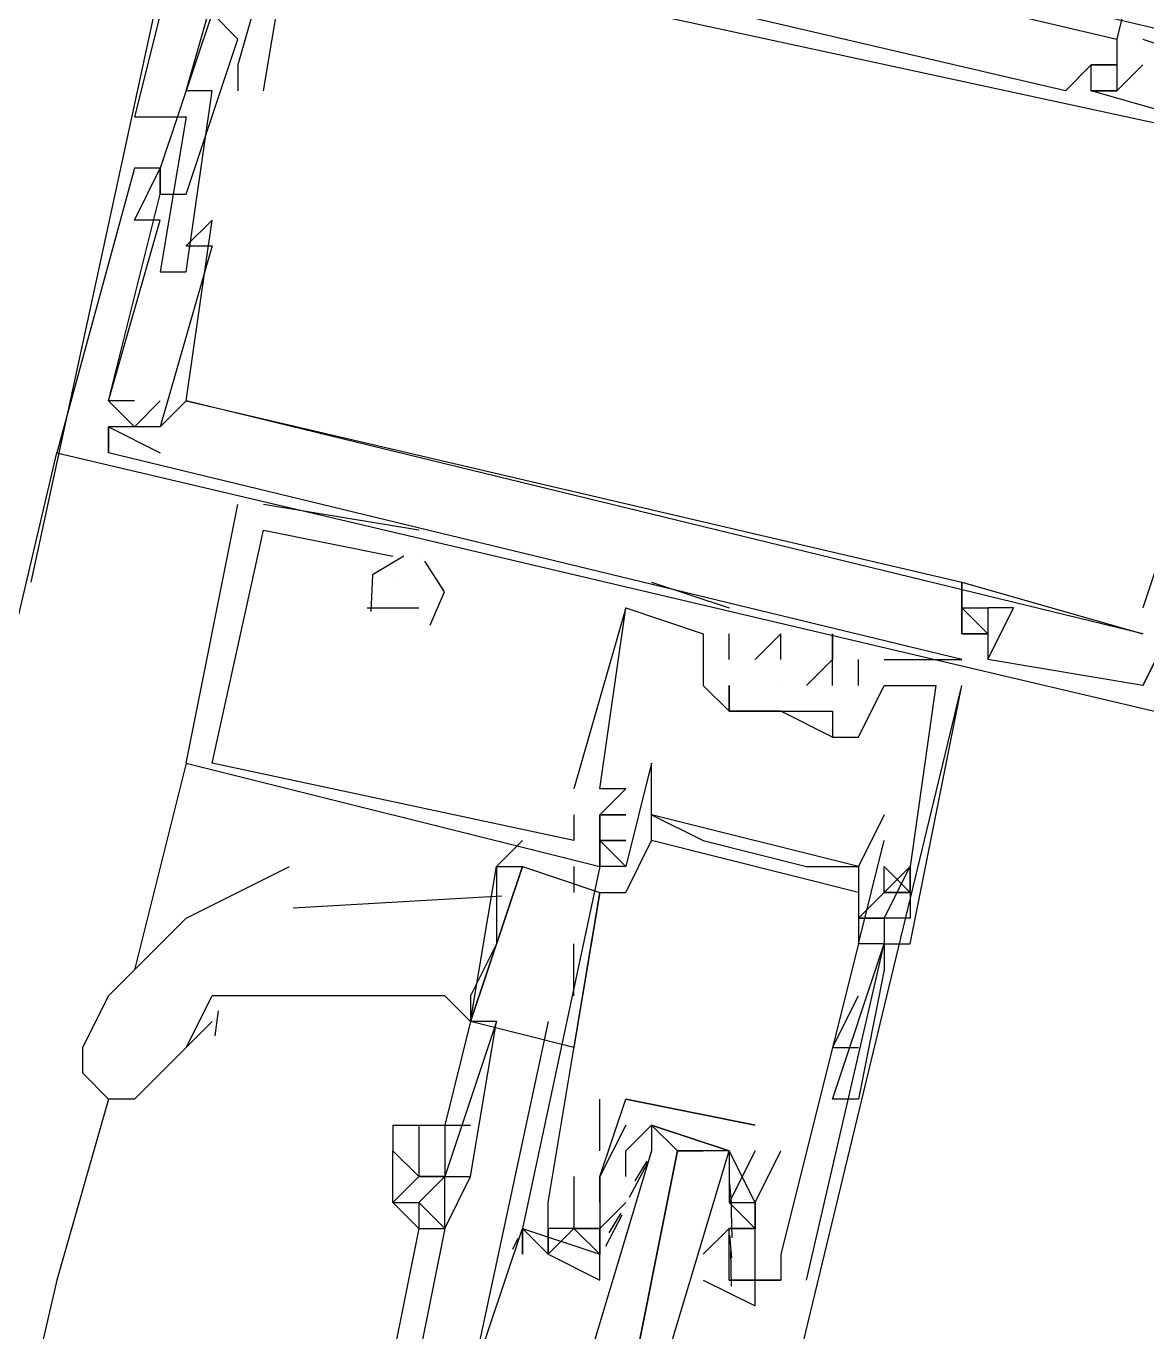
# Model space of a CAD drawing. Header units: feet. Extents: x -84 to 198, y -22 to 181.
# Drawn here: x 130.971 to 131.549, y 117.538 to 118.211 of the extents above; entities that cross this region are included whole.
import ezdxf

# ---------------------------------------------------------------- set-up
doc = ezdxf.new("R2010")
doc.units = ezdxf.units.FT
doc.layers.add('A-LINEA', color=7, linetype='CONTINUOUS')

msp = doc.modelspace()

# ---------------------------------------------------------------- linework, layer by layer
at = {"layer": 'A-LINEA'}
for p, q in [((131.6267, 118.6044), (131.5333, 118.2044)), ((131.08, 118.4178), (130.9733, 117.9244)), ((131.08, 118.2044), (131.08, 118.2044)), ((131.08, 118.2044), (131.08, 118.2044)), ((131.08, 118.2044), (131.08, 118.2044)), ((131.5333, 118.2044), (131.5333, 118.2044)), ((131.5333, 118.2044), (131.5333, 118.2044)), ((131.5333, 118.2044), (131.5333, 118.2044)), ((131.5467, 118.2044), (131.5467, 118.2044)), ((131.5467, 118.2044), (131.5467, 118.2044)), ((131.5467, 118.2044), (131.5467, 118.2044)), ((131.08, 118.1911), (131.08, 118.1911)), ((131.08, 118.1911), (131.08, 118.1911)), ((131.08, 118.1911), (131.08, 118.1911)), ((131.52, 118.1911), (131.52, 118.1911)), ((131.52, 118.1911), (131.52, 118.1911)), ((131.52, 118.1911), (131.52, 118.1911)), ((131.52, 118.1911), (131.52, 118.1911)), ((131.52, 118.1911), (131.52, 118.1911)), ((131.52, 118.1911), (131.52, 118.1911)), ((131.5333, 118.1911), (131.5333, 118.1911)), ((131.5333, 118.1911), (131.5333, 118.1911)), ((131.5333, 118.1911), (131.5333, 118.1911)), ((131.5467, 118.1911), (131.5467, 118.1911)), ((131.5467, 118.1911), (131.5467, 118.1911)), ((131.5467, 118.1911), (131.5467, 118.1911)), ((131.0533, 118.1778), (131.0533, 118.1778)), ((131.0533, 118.1778), (131.0533, 118.1778)), ((131.0533, 118.1778), (131.0533, 118.1778)), ((131.0667, 118.1778), (131.0667, 118.1778)), ((131.0667, 118.1778), (131.0667, 118.1778)), ((131.0667, 118.1778), (131.0667, 118.1778)), ((131.08, 118.1778), (131.08, 118.1778)), ((131.08, 118.1778), (131.08, 118.1778)), ((131.08, 118.1778), (131.08, 118.1778)), ((131.0933, 118.1778), (131.0933, 118.1778)), ((131.0933, 118.1778), (131.0933, 118.1778)), ((131.0933, 118.1778), (131.0933, 118.1778)), ((131.5067, 118.1778), (131.5067, 118.1778)), ((131.5067, 118.1778), (131.5067, 118.1778)), ((131.5067, 118.1778), (131.5067, 118.1778)), ((131.52, 118.1778), (131.52, 118.1778)), ((131.52, 118.1778), (131.52, 118.1778)), ((131.52, 118.1778), (131.52, 118.1778)), ((131.52, 118.1778), (131.52, 118.1778)), ((131.52, 118.1778), (131.52, 118.1778)), ((131.52, 118.1778), (131.52, 118.1778)), ((131.5333, 118.1778), (131.5333, 118.1778)), ((131.5333, 118.1778), (131.5333, 118.1778)), ((131.5333, 118.1778), (131.5333, 118.1778)), ((131.5333, 118.1778), (131.5333, 118.1778)), ((131.5333, 118.1778), (131.5333, 118.1778)), ((131.5333, 118.1778), (131.5333, 118.1778)), ((131.0267, 118.1644), (131.0267, 118.1644)), ((131.0267, 118.1644), (131.0267, 118.1644)), ((131.0267, 118.1644), (131.0267, 118.1644)), ((131.0533, 118.1644), (131.0533, 118.1644)), ((131.0533, 118.1644), (131.0533, 118.1644)), ((131.0533, 118.1644), (131.0533, 118.1644)), ((131.0267, 118.1378), (131.0267, 118.1378)), ((131.0267, 118.1378), (131.0267, 118.1378)), ((131.0267, 118.1378), (131.0267, 118.1378)), ((131.0267, 118.1378), (131.0267, 118.1378)), ((131.0267, 118.1378), (131.0267, 118.1378)), ((131.0267, 118.1378), (131.0267, 118.1378)), ((131.04, 118.1378), (131.04, 118.1378)), ((131.04, 118.1378), (131.04, 118.1378)), ((131.04, 118.1378), (131.04, 118.1378)), ((131.04, 118.1378), (131.04, 118.1378)), ((131.04, 118.1378), (131.04, 118.1378)), ((131.04, 118.1378), (131.04, 118.1378)), ((131.04, 118.1378), (131.04, 118.1378)), ((131.04, 118.1378), (131.04, 118.1378)), ((131.04, 118.1378), (131.04, 118.1378)), ((131.04, 118.1244), (131.04, 118.1244)), ((131.04, 118.1244), (131.04, 118.1244)), ((131.04, 118.1244), (131.04, 118.1244)), ((131.04, 118.1244), (131.04, 118.1244)), ((131.04, 118.1244), (131.04, 118.1244)), ((131.04, 118.1244), (131.04, 118.1244)), ((131.0533, 118.1244), (131.0533, 118.1244)), ((131.0533, 118.1244), (131.0533, 118.1244)), ((131.0533, 118.1244), (131.0533, 118.1244)), ((131.0267, 118.1111), (131.0267, 118.1111)), ((131.0267, 118.1111), (131.0267, 118.1111)), ((131.0267, 118.1111), (131.0267, 118.1111)), ((131.04, 118.1111), (131.04, 118.1111)), ((131.04, 118.1111), (131.04, 118.1111)), ((131.04, 118.1111), (131.04, 118.1111)), ((131.0667, 118.1111), (131.0667, 118.1111)), ((131.0667, 118.1111), (131.0667, 118.1111)), ((131.0667, 118.1111), (131.0667, 118.1111)), ((131.0667, 118.1111), (131.0667, 118.1111)), ((131.0667, 118.1111), (131.0667, 118.1111)), ((131.0667, 118.1111), (131.0667, 118.1111)), ((131.0533, 118.0978), (131.0533, 118.0978)), ((131.0533, 118.0978), (131.0533, 118.0978)), ((131.0533, 118.0978), (131.0533, 118.0978)), ((131.0533, 118.0978), (131.0533, 118.0978)), ((131.0533, 118.0978), (131.0533, 118.0978)), ((131.0533, 118.0978), (131.0533, 118.0978)), ((131.0667, 118.0978), (131.0667, 118.0978)), ((131.0667, 118.0978), (131.0667, 118.0978)), ((131.0667, 118.0978), (131.0667, 118.0978)), ((131.0667, 118.0978), (131.0667, 118.0978)), ((131.0667, 118.0978), (131.0667, 118.0978)), ((131.0667, 118.0978), (131.0667, 118.0978)), ((131.04, 118.0844), (131.04, 118.0844)), ((131.04, 118.0844), (131.04, 118.0844)), ((131.04, 118.0844), (131.04, 118.0844)), ((131.0533, 118.0844), (131.0533, 118.0844)), ((131.0533, 118.0844), (131.0533, 118.0844)), ((131.0533, 118.0844), (131.0533, 118.0844)), ((131.0133, 118.0178), (131.0133, 118.0178)), ((131.0133, 118.0178), (131.0133, 118.0178)), ((131.0133, 118.0178), (131.0133, 118.0178)), ((131.0133, 118.0178), (131.0133, 118.0178)), ((131.0133, 118.0178), (131.0133, 118.0178)), ((131.0133, 118.0178), (131.0133, 118.0178)), ((131.0133, 118.0178), (131.0133, 118.0178)), ((131.0133, 118.0178), (131.0133, 118.0178)), ((131.0133, 118.0178), (131.0133, 118.0178)), ((131.0133, 118.0178), (131.0133, 118.0178)), ((131.0133, 118.0178), (131.0133, 118.0178)), ((131.0133, 118.0178), (131.0133, 118.0178)), ((131.0267, 118.0178), (131.0267, 118.0178)), ((131.0267, 118.0178), (131.0267, 118.0178)), ((131.0267, 118.0178), (131.0267, 118.0178)), ((131.0267, 118.0178), (131.0267, 118.0178)), ((131.0267, 118.0178), (131.0267, 118.0178)), ((131.0267, 118.0178), (131.0267, 118.0178)), ((131.04, 118.0178), (131.04, 118.0178)), ((131.04, 118.0178), (131.04, 118.0178)), ((131.04, 118.0178), (131.04, 118.0178)), ((131.04, 118.0178), (131.04, 118.0178)), ((131.04, 118.0178), (131.04, 118.0178)), ((131.04, 118.0178), (131.04, 118.0178)), ((131.0533, 118.0178), (131.0533, 118.0178)), ((131.0533, 118.0178), (131.0533, 118.0178)), ((131.0533, 118.0178), (131.0533, 118.0178)), ((131.0533, 118.0178), (131.0533, 118.0178)), ((131.0533, 118.0178), (131.0533, 118.0178)), ((131.0533, 118.0178), (131.0533, 118.0178)), ((131.0533, 118.0178), (131.0533, 118.0178)), ((131.0533, 118.0178), (131.0533, 118.0178)), ((131.0533, 118.0178), (131.0533, 118.0178)), ((131.0533, 118.0178), (131.0533, 118.0178)), ((131.0533, 118.0178), (131.0533, 118.0178)), ((131.0533, 118.0178), (131.0533, 118.0178)), ((131.0133, 117.9911), (131.0133, 118.0044)), ((131.0133, 118.0044), (131.0133, 118.0044)), ((131.0133, 118.0044), (131.0133, 118.0044)), ((131.0133, 118.0044), (131.0133, 118.0044)), ((131.0133, 117.9911), (131.0133, 118.0044)), ((131.0133, 118.0044), (131.0133, 118.0044)), ((131.0133, 118.0044), (131.0133, 118.0044)), ((131.0133, 118.0044), (131.0133, 118.0044)), ((131.0133, 117.9911), (131.0133, 118.0044)), ((131.0133, 118.0044), (131.0133, 118.0044)), ((131.0133, 118.0044), (131.0133, 118.0044)), ((131.0133, 118.0044), (131.0133, 118.0044)), ((131.0133, 118.0044), (131.0133, 118.0044)), ((131.0133, 118.0044), (131.0133, 118.0044)), ((131.0133, 118.0044), (131.0133, 118.0044)), ((131.0133, 118.0044), (131.0133, 118.0044)), ((131.0133, 118.0044), (131.0133, 118.0044)), ((131.0133, 118.0044), (131.0133, 118.0044)), ((131.0133, 118.0044), (131.0133, 118.0044)), ((131.0133, 118.0044), (131.0133, 118.0044)), ((131.0133, 118.0044), (131.0133, 118.0044)), ((131.0267, 118.0044), (131.0267, 118.0044)), ((131.0267, 118.0044), (131.0267, 118.0044)), ((131.0267, 118.0044), (131.0267, 118.0044)), ((131.0267, 118.0044), (131.0267, 118.0044)), ((131.0267, 118.0044), (131.0267, 118.0044)), ((131.0267, 118.0044), (131.0267, 118.0044)), ((131.04, 118.0044), (131.04, 118.0044)), ((131.04, 118.0044), (131.04, 118.0044)), ((131.04, 118.0044), (131.04, 118.0044)), ((131.04, 118.0044), (131.04, 118.0044)), ((131.04, 118.0044), (131.04, 118.0044)), ((131.04, 118.0044), (131.04, 118.0044)), ((131.04, 118.0044), (131.04, 118.0044)), ((131.04, 118.0044), (131.04, 118.0044)), ((131.04, 118.0044), (131.04, 118.0044)), ((131.04, 118.0044), (131.04, 118.0044)), ((131.04, 118.0044), (131.04, 118.0044)), ((131.04, 118.0044), (131.04, 118.0044)), ((129.32, 110.9244), (130.9867, 117.9911)), ((130.9867, 117.9911), (130.9867, 117.9911)), ((130.9867, 117.9911), (130.9867, 117.9911)), ((130.9867, 117.9911), (130.9867, 117.9911)), ((130.9867, 117.9911), (130.9867, 117.9911)), ((130.9867, 117.9911), (130.9867, 117.9911)), ((130.9867, 117.9911), (130.9867, 117.9911)), ((131.4533, 117.8844), (131.0133, 117.9911)), ((131.0133, 117.9911), (131.0133, 117.9911)), ((131.4533, 117.8844), (131.0133, 117.9911)), ((131.0133, 117.9911), (131.0133, 117.9911)), ((131.4533, 117.8844), (131.0133, 117.9911)), ((131.0133, 117.9911), (131.0133, 117.9911)), ((131.0133, 117.9911), (131.0133, 117.9911)), ((131.0133, 117.9911), (131.0133, 117.9911)), ((131.0133, 117.9911), (131.0133, 117.9911)), ((131.0133, 117.9911), (131.0133, 117.9911)), ((131.0133, 117.9911), (131.0133, 117.9911)), ((131.0133, 117.9911), (131.0133, 117.9911)), ((131.04, 117.9911), (131.04, 117.9911)), ((131.04, 117.9911), (131.04, 117.9911)), ((131.04, 117.9911), (131.04, 117.9911)), ((131.04, 117.9911), (131.04, 117.9911)), ((131.04, 117.9911), (131.04, 117.9911)), ((131.04, 117.9911), (131.04, 117.9911)), ((131.0533, 117.8311), (131.08, 117.9644)), ((131.0533, 117.8311), (131.08, 117.9644)), ((131.0533, 117.8311), (131.08, 117.9644)), ((131.08, 117.9644), (131.08, 117.9644)), ((131.08, 117.9644), (131.08, 117.9644)), ((131.08, 117.9644), (131.08, 117.9644)), ((131.1733, 117.9511), (131.0933, 117.9644)), ((131.0933, 117.9644), (131.0933, 117.9644)), ((131.1733, 117.9511), (131.0933, 117.9644)), ((131.0933, 117.9644), (131.0933, 117.9644)), ((131.1733, 117.9511), (131.0933, 117.9644)), ((131.0933, 117.9644), (131.0933, 117.9644)), ((131.0933, 117.9511), (131.0933, 117.9511)), ((131.0933, 117.9511), (131.0933, 117.9511)), ((131.0933, 117.9511), (131.0933, 117.9511)), ((131.1733, 117.9511), (131.1733, 117.9511)), ((131.1733, 117.9511), (131.1733, 117.9511)), ((131.1733, 117.9511), (131.1733, 117.9511)), ((131.16, 117.9378), (131.16, 117.9378)), ((131.16, 117.9378), (131.16, 117.9378)), ((131.16, 117.9378), (131.16, 117.9378)), ((131.1733, 117.9378), (131.1733, 117.9378)), ((131.1733, 117.9378), (131.1733, 117.9378)), ((131.1733, 117.9378), (131.1733, 117.9378)), ((131.1733, 117.9378), (131.1733, 117.9378)), ((131.1733, 117.9378), (131.1733, 117.9378)), ((131.1733, 117.9378), (131.1733, 117.9378)), ((131.16, 117.9244), (131.16, 117.9244)), ((131.16, 117.9244), (131.16, 117.9244)), ((131.16, 117.9244), (131.16, 117.9244)), ((131.2933, 117.9244), (131.3333, 117.9111)), ((131.2933, 117.9244), (131.2933, 117.9244)), ((131.2933, 117.9244), (131.3333, 117.9111)), ((131.2933, 117.9244), (131.2933, 117.9244)), ((131.2933, 117.9244), (131.3333, 117.9111)), ((131.2933, 117.9244), (131.2933, 117.9244)), ((131.4533, 117.9244), (131.5467, 117.8978)), ((131.4533, 117.9244), (131.4533, 117.9244)), ((131.4533, 117.9244), (131.4533, 117.9244)), ((131.4533, 117.9244), (131.5467, 117.8978)), ((131.4533, 117.9244), (131.4533, 117.9244)), ((131.4533, 117.9244), (131.4533, 117.9244)), ((131.4533, 117.9244), (131.5467, 117.8978)), ((131.4533, 117.9244), (131.4533, 117.9244)), ((131.4533, 117.9244), (131.4533, 117.9244)), ((131.4533, 117.9244), (131.5467, 117.8978)), ((131.4533, 117.9244), (131.4533, 117.9244)), ((131.4533, 117.9244), (131.4533, 117.9244)), ((131.4533, 117.9244), (131.5467, 117.8978)), ((131.4533, 117.9244), (131.4533, 117.9244)), ((131.4533, 117.9244), (131.4533, 117.9244)), ((131.4533, 117.9244), (131.5467, 117.8978)), ((131.4533, 117.9244), (131.4533, 117.9244)), ((131.4533, 117.9244), (131.4533, 117.9244)), ((131.1467, 117.9111), (131.16, 117.9111)), ((131.1467, 117.9111), (131.1467, 117.9111)), ((131.1467, 117.9111), (131.16, 117.9111)), ((131.1467, 117.9111), (131.1467, 117.9111)), ((131.1467, 117.9111), (131.16, 117.9111)), ((131.1467, 117.9111), (131.1467, 117.9111)), ((131.16, 117.9111), (131.1733, 117.9111)), ((131.16, 117.9111), (131.16, 117.9111)), ((131.16, 117.9111), (131.1733, 117.9111)), ((131.16, 117.9111), (131.16, 117.9111)), ((131.16, 117.9111), (131.1733, 117.9111)), ((131.16, 117.9111), (131.16, 117.9111)), ((131.1733, 117.9111), (131.1733, 117.9111)), ((131.1733, 117.9111), (131.1733, 117.9111)), ((131.1733, 117.9111), (131.1733, 117.9111)), ((131.28, 117.9111), (131.28, 117.9111)), ((131.28, 117.9111), (131.28, 117.9111)), ((131.28, 117.9111), (131.28, 117.9111)), ((131.28, 117.9111), (131.28, 117.9111)), ((131.28, 117.9111), (131.28, 117.9111)), ((131.28, 117.9111), (131.28, 117.9111)), ((131.3333, 117.9111), (131.3333, 117.9111)), ((131.3333, 117.9111), (131.3333, 117.9111)), ((131.3333, 117.9111), (131.3333, 117.9111)), ((131.4533, 117.9111), (131.4533, 117.9111)), ((131.4533, 117.9111), (131.4533, 117.9111)), ((131.4533, 117.9111), (131.4533, 117.9111)), ((131.4533, 117.9111), (131.4533, 117.9111)), ((131.4533, 117.9111), (131.4533, 117.9111)), ((131.4533, 117.9111), (131.4533, 117.9111)), ((131.4533, 117.9111), (131.4533, 117.9111)), ((131.4533, 117.9111), (131.4533, 117.9111)), ((131.4533, 117.9111), (131.4533, 117.9111)), ((131.4533, 117.9111), (131.4533, 117.9111)), ((131.4533, 117.9111), (131.4533, 117.9111)), ((131.4533, 117.9111), (131.4533, 117.9111)), ((131.4533, 117.9111), (131.4533, 117.9111)), ((131.4533, 117.9111), (131.4533, 117.9111)), ((131.4533, 117.9111), (131.4533, 117.9111)), ((131.4533, 117.9111), (131.4533, 117.9111)), ((131.4533, 117.9111), (131.4533, 117.9111)), ((131.4533, 117.9111), (131.4533, 117.9111)), ((131.4667, 117.9111), (131.4667, 117.9111)), ((131.4667, 117.9111), (131.4667, 117.9111)), ((131.4667, 117.9111), (131.4667, 117.9111)), ((131.4667, 117.9111), (131.4667, 117.9111)), ((131.4667, 117.9111), (131.4667, 117.9111)), ((131.4667, 117.9111), (131.4667, 117.9111)), ((131.4667, 117.9111), (131.4667, 117.9111)), ((131.4667, 117.9111), (131.4667, 117.9111)), ((131.4667, 117.9111), (131.4667, 117.9111)), ((131.4667, 117.9111), (131.4667, 117.9111)), ((131.4667, 117.9111), (131.4667, 117.9111)), ((131.4667, 117.9111), (131.4667, 117.9111)), ((131.48, 117.9111), (131.48, 117.9111)), ((131.48, 117.9111), (131.48, 117.9111)), ((131.48, 117.9111), (131.48, 117.9111)), ((131.48, 117.9111), (131.48, 117.9111)), ((131.48, 117.9111), (131.48, 117.9111)), ((131.48, 117.9111), (131.48, 117.9111)), ((131.5467, 117.9111), (131.5467, 117.9111)), ((131.5467, 117.9111), (131.5467, 117.9111)), ((131.5467, 117.9111), (131.5467, 117.9111)), ((131.5467, 117.9111), (131.5467, 117.9111)), ((131.5467, 117.9111), (131.5467, 117.9111)), ((131.5467, 117.9111), (131.5467, 117.9111)), ((131.32, 117.8978), (131.32, 117.8978)), ((131.32, 117.8978), (131.32, 117.8978)), ((131.32, 117.8978), (131.32, 117.8978)), ((131.3333, 117.8978), (131.3333, 117.8978)), ((131.3333, 117.8978), (131.3333, 117.8978)), ((131.3333, 117.8978), (131.3333, 117.8978)), ((131.36, 117.8978), (131.36, 117.8978)), ((131.36, 117.8978), (131.36, 117.8978)), ((131.36, 117.8978), (131.36, 117.8978)), ((131.3867, 117.8978), (131.3867, 117.8978)), ((131.3867, 117.8978), (131.3867, 117.8978)), ((131.3867, 117.8978), (131.3867, 117.8978)), ((131.4533, 117.8978), (131.4533, 117.8978)), ((131.4533, 117.8978), (131.4533, 117.8978)), ((131.4533, 117.8978), (131.4533, 117.8978)), ((131.4533, 117.8978), (131.4533, 117.8978)), ((131.4533, 117.8978), (131.4533, 117.8978)), ((131.4533, 117.8978), (131.4533, 117.8978)), ((131.4667, 117.8978), (131.4667, 117.8978)), ((131.4667, 117.8978), (131.4667, 117.8978)), ((131.4667, 117.8978), (131.4667, 117.8978)), ((131.4667, 117.8978), (131.4667, 117.8978)), ((131.4667, 117.8978), (131.4667, 117.8978)), ((131.4667, 117.8978), (131.4667, 117.8978)), ((131.5467, 117.8978), (131.5467, 117.8978)), ((131.5467, 117.8978), (131.5467, 117.8978)), ((131.5467, 117.8978), (131.5467, 117.8978)), ((131.5467, 117.8978), (131.5467, 117.8978)), ((131.5467, 117.8978), (131.5467, 117.8978)), ((131.5467, 117.8978), (131.5467, 117.8978)), ((131.5467, 117.8978), (131.5467, 117.8978)), ((131.5467, 117.8978), (131.5467, 117.8978)), ((131.5467, 117.8978), (131.5467, 117.8978)), ((131.5467, 117.8978), (131.5467, 117.8978)), ((131.5467, 117.8978), (131.5467, 117.8978)), ((131.5467, 117.8978), (131.5467, 117.8978)), ((131.3333, 117.8844), (131.3333, 117.8844)), ((131.3333, 117.8844), (131.3333, 117.8844)), ((131.3333, 117.8844), (131.3333, 117.8844)), ((131.3467, 117.8844), (131.3467, 117.8844)), ((131.3467, 117.8844), (131.3467, 117.8844)), ((131.3467, 117.8844), (131.3467, 117.8844)), ((131.36, 117.8844), (131.36, 117.8844)), ((131.36, 117.8844), (131.36, 117.8844)), ((131.36, 117.8844), (131.36, 117.8844)), ((131.3867, 117.8844), (131.3867, 117.8844)), ((131.3867, 117.8844), (131.3867, 117.8844)), ((131.3867, 117.8844), (131.3867, 117.8844)), ((131.4, 117.8844), (131.4, 117.8844)), ((131.4, 117.8844), (131.4, 117.8844)), ((131.4, 117.8844), (131.4, 117.8844)), ((131.4133, 117.8844), (131.4133, 117.8844)), ((131.4133, 117.8844), (131.4133, 117.8844)), ((131.4133, 117.8844), (131.4133, 117.8844)), ((131.4533, 117.8844), (131.4533, 117.8844)), ((131.4533, 117.8844), (131.4533, 117.8844)), ((131.4533, 117.8844), (131.4533, 117.8844)), ((131.4533, 117.8844), (131.4533, 117.8844)), ((131.4533, 117.8844), (131.4533, 117.8844)), ((131.4533, 117.8844), (131.4533, 117.8844)), ((131.4533, 117.8844), (131.4533, 117.8844)), ((131.4533, 117.8844), (131.4533, 117.8844)), ((131.4533, 117.8844), (131.4533, 117.8844)), ((131.4667, 117.8844), (131.4667, 117.8844)), ((131.4667, 117.8844), (131.4667, 117.8844)), ((131.4667, 117.8844), (131.4667, 117.8844)), ((131.4667, 117.8844), (131.4667, 117.8844)), ((131.4667, 117.8844), (131.4667, 117.8844)), ((131.4667, 117.8844), (131.4667, 117.8844)), ((131.4667, 117.8844), (131.4667, 117.8844)), ((131.4667, 117.8844), (131.4667, 117.8844)), ((131.4667, 117.8844), (131.4667, 117.8844)), ((131.4667, 117.8844), (131.4667, 117.8844)), ((131.4667, 117.8844), (131.4667, 117.8844)), ((131.4667, 117.8844), (131.4667, 117.8844)), ((131.32, 117.8711), (131.32, 117.8711)), ((131.32, 117.8711), (131.32, 117.8711)), ((131.32, 117.8711), (131.32, 117.8711)), ((131.3333, 117.8711), (131.3333, 117.8711)), ((131.3333, 117.8711), (131.3333, 117.8578)), ((131.3333, 117.8711), (131.3333, 117.8711)), ((131.3333, 117.8711), (131.3333, 117.8711)), ((131.36, 117.8711), (131.36, 117.8711)), ((131.36, 117.8711), (131.36, 117.8711)), ((131.36, 117.8711), (131.36, 117.8711)), ((131.36, 117.4844), (131.4533, 117.8711)), ((131.3733, 117.8711), (131.3733, 117.8711)), ((131.3733, 117.8711), (131.3733, 117.8711)), ((131.3733, 117.8711), (131.3733, 117.8711)), ((131.3867, 117.8711), (131.3867, 117.8711)), ((131.3867, 117.8711), (131.3867, 117.8711)), ((131.3867, 117.8711), (131.3867, 117.8711)), ((131.4, 117.8711), (131.4, 117.8711)), ((131.4, 117.8711), (131.4, 117.8711)), ((131.4, 117.8711), (131.4, 117.8711)), ((131.4133, 117.8711), (131.4133, 117.8711)), ((131.4133, 117.8711), (131.4133, 117.8711)), ((131.4133, 117.8711), (131.4133, 117.8711)), ((131.44, 117.8711), (131.44, 117.8711)), ((131.44, 117.8711), (131.44, 117.8711)), ((131.44, 117.8711), (131.44, 117.8711)), ((131.4533, 117.8711), (131.4533, 117.8711)), ((131.4533, 117.8711), (131.4533, 117.8711)), ((131.4533, 117.8711), (131.4533, 117.8711)), ((131.5467, 117.8711), (131.5467, 117.8711)), ((131.5467, 117.8711), (131.5467, 117.8711)), ((131.5467, 117.8711), (131.5467, 117.8711)), ((131.5467, 117.8711), (131.5467, 117.8711)), ((131.5467, 117.8711), (131.5467, 117.8711)), ((131.5467, 117.8711), (131.5467, 117.8711)), ((131.5467, 117.8711), (131.5467, 117.8711)), ((131.5467, 117.8711), (131.5467, 117.8711)), ((131.5467, 117.8711), (131.5467, 117.8711)), ((131.5467, 117.8711), (131.5467, 117.8711)), ((131.5467, 117.8711), (131.5467, 117.8711)), ((131.5467, 117.8711), (131.5467, 117.8711)), ((131.5467, 117.8711), (131.5467, 117.8711)), ((131.5467, 117.8711), (131.5467, 117.8711)), ((131.5467, 117.8711), (131.5467, 117.8711)), ((131.3333, 117.8578), (131.3333, 117.8578)), ((131.3333, 117.8578), (131.3333, 117.8578)), ((131.3333, 117.8578), (131.3333, 117.8578)), ((131.3333, 117.8578), (131.3333, 117.8578)), ((131.3333, 117.8578), (131.3333, 117.8578)), ((131.3333, 117.8578), (131.3333, 117.8578)), ((131.36, 117.8578), (131.36, 117.8578)), ((131.36, 117.8578), (131.36, 117.8578)), ((131.36, 117.8578), (131.36, 117.8578)), ((131.36, 117.8578), (131.36, 117.8578)), ((131.36, 117.8578), (131.36, 117.8578)), ((131.3867, 117.8578), (131.3867, 117.8578)), ((131.3867, 117.8578), (131.3867, 117.8578)), ((131.3867, 117.8578), (131.3867, 117.8578)), ((131.3867, 117.8444), (131.3867, 117.8444)), ((131.3867, 117.8444), (131.3867, 117.8444)), ((131.3867, 117.8444), (131.3867, 117.8444)), ((131.4, 117.8444), (131.4, 117.8444)), ((131.4, 117.8444), (131.4, 117.8444)), ((131.4, 117.8444), (131.4, 117.8444)), ((131.0533, 117.8311), (131.0267, 117.7244)), ((131.0533, 117.8311), (131.0533, 117.8311)), ((131.0533, 117.8311), (131.0533, 117.8311)), ((131.0533, 117.8311), (131.0533, 117.8311)), ((131.0533, 117.8311), (131.0533, 117.8311)), ((131.0533, 117.8311), (131.0533, 117.8311)), ((131.0533, 117.8311), (131.0533, 117.8311)), ((131.0667, 117.8311), (131.0667, 117.8311)), ((131.0667, 117.8311), (131.0667, 117.8311)), ((131.0667, 117.8311), (131.0667, 117.8311)), ((131.0667, 117.8311), (131.0667, 117.8311)), ((131.0667, 117.8311), (131.0667, 117.8311)), ((131.0667, 117.8311), (131.0667, 117.8311)), ((131.2933, 117.8311), (131.2933, 117.8311)), ((131.2533, 117.8178), (131.2533, 117.8178)), ((131.2533, 117.8178), (131.2533, 117.8178)), ((131.2533, 117.8178), (131.2533, 117.8178)), ((131.2667, 117.8178), (131.2667, 117.8178)), ((131.2667, 117.8178), (131.2667, 117.8178)), ((131.2667, 117.8178), (131.2667, 117.8178)), ((131.2667, 117.8178), (131.2667, 117.8178)), ((131.2667, 117.8178), (131.2667, 117.8178)), ((131.2667, 117.8178), (131.2667, 117.8178)), ((131.28, 117.8178), (131.28, 117.8178)), ((131.28, 117.8178), (131.28, 117.8178)), ((131.28, 117.8178), (131.28, 117.8178)), ((131.2533, 117.8044), (131.2533, 117.8044)), ((131.2533, 117.8044), (131.2533, 117.8044)), ((131.2533, 117.8044), (131.2533, 117.8044)), ((131.2667, 117.8044), (131.28, 117.8044)), ((131.2667, 117.8044), (131.28, 117.8044)), ((131.2667, 117.8044), (131.2667, 117.8044)), ((131.2667, 117.8044), (131.2667, 117.8044)), ((131.2667, 117.8044), (131.28, 117.8044)), ((131.2667, 117.8044), (131.28, 117.8044)), ((131.2667, 117.8044), (131.2667, 117.8044)), ((131.2667, 117.8044), (131.2667, 117.8044)), ((131.2667, 117.8044), (131.28, 117.8044)), ((131.2667, 117.8044), (131.28, 117.8044)), ((131.2667, 117.8044), (131.2667, 117.8044)), ((131.2667, 117.8044), (131.2667, 117.8044)), ((131.2933, 117.8044), (131.2933, 117.8044)), ((131.2933, 117.8044), (131.2933, 117.8044)), ((131.4133, 117.8044), (131.4133, 117.8044)), ((131.2267, 117.7911), (131.2133, 117.7778)), ((131.2533, 117.7911), (131.2533, 117.7911)), ((131.2533, 117.7911), (131.2533, 117.7911)), ((131.2533, 117.7911), (131.2533, 117.7911)), ((131.2667, 117.7911), (131.28, 117.7778)), ((131.2667, 117.7911), (131.2667, 117.7911)), ((131.2667, 117.7911), (131.2667, 117.7911)), ((131.2667, 117.7911), (131.2667, 117.7911)), ((131.2667, 117.7911), (131.28, 117.7778)), ((131.2667, 117.7911), (131.2667, 117.7911)), ((131.2667, 117.7911), (131.2667, 117.7911)), ((131.2667, 117.7911), (131.2667, 117.7911)), ((131.2667, 117.7911), (131.28, 117.7778)), ((131.2667, 117.7911), (131.2667, 117.7911)), ((131.2667, 117.7911), (131.2667, 117.7911)), ((131.2667, 117.7911), (131.2667, 117.7911)), ((131.2933, 117.7911), (131.2933, 117.7911)), ((131.4, 117.7644), (131.2933, 117.7911)), ((131.4, 117.7644), (131.2933, 117.7911)), ((131.4, 117.7644), (131.2933, 117.7911)), ((131.32, 117.7911), (131.32, 117.7911)), ((131.4133, 117.7911), (131.4133, 117.7911)), ((131.2533, 117.7778), (131.2533, 117.7644)), ((131.2667, 117.7778), (131.2667, 117.7778)), ((131.2667, 117.7778), (131.2667, 117.7778)), ((131.2667, 117.7778), (131.2667, 117.7778)), ((131.2667, 117.7778), (131.2667, 117.7778)), ((131.2667, 117.7778), (131.2667, 117.7778)), ((131.2667, 117.7778), (131.2667, 117.7778)), ((131.2667, 117.7778), (131.2667, 117.7778)), ((131.28, 117.7778), (131.28, 117.7778)), ((131.3733, 117.7778), (131.3733, 117.7778)), ((131.4, 117.7778), (131.4, 117.7778)), ((131.4, 117.7778), (131.4, 117.7778)), ((131.4133, 117.7644), (131.4133, 117.7778)), ((131.4267, 117.7778), (131.4267, 117.7778)), ((131.4267, 117.7778), (131.4267, 117.7778)), ((131.4267, 117.7778), (131.4267, 117.7778)), ((131.4267, 117.7778), (131.4267, 117.7778)), ((131.4267, 117.7778), (131.4267, 117.7778)), ((131.4267, 117.7778), (131.4267, 117.7778)), ((131.2161, 117.7624), (131.1085, 117.7562)), ((131.2667, 117.7644), (131.2533, 117.6844)), ((131.2667, 117.7644), (131.2667, 117.7644)), ((131.28, 117.7644), (131.28, 117.7644)), ((131.4, 117.7644), (131.4, 117.7644)), ((131.4133, 117.7644), (131.4133, 117.7644)), ((131.4133, 117.7644), (131.4133, 117.7644)), ((131.4133, 117.7644), (131.4133, 117.7644)), ((131.4267, 117.7644), (131.4267, 117.7644)), ((131.4267, 117.7644), (131.4267, 117.7644)), ((131.4267, 117.7644), (131.4267, 117.7644)), ((131.4133, 117.7511), (131.4, 117.7511)), ((131.4133, 117.7511), (131.4133, 117.7511)), ((131.4133, 117.7511), (131.4133, 117.7511)), ((131.4133, 117.7511), (131.4133, 117.7511)), ((131.4267, 117.7511), (131.4267, 117.7511)), ((131.4267, 117.7511), (131.4267, 117.7511)), ((131.4267, 117.7511), (131.4267, 117.7511)), ((131.04, 117.7378), (131.04, 117.7378)), ((131.2533, 117.7111), (131.2533, 117.7378)), ((131.3867, 117.6578), (131.4133, 117.7378)), ((131.3867, 117.6578), (131.4133, 117.7378)), ((131.4, 117.7378), (131.4, 117.7378)), ((131.4, 117.7378), (131.4, 117.7378)), ((131.4133, 117.7378), (131.4133, 117.7378)), ((131.4133, 117.7378), (131.4133, 117.7378)), ((131.4133, 117.7378), (131.4133, 117.7378)), ((131.4133, 117.7378), (131.4133, 117.7378)), ((131.4267, 117.7378), (131.4267, 117.7378)), ((131.4267, 117.7378), (131.4267, 117.7378)), ((131.4267, 117.7378), (131.4267, 117.7378)), ((131.4133, 117.7244), (131.4133, 117.7244)), ((131.0533, 117.6844), (131.0667, 117.7111)), ((131.3867, 117.6844), (131.4, 117.7111)), ((131.4, 117.7111), (131.4, 117.7111)), ((131.0699, 117.7033), (131.0681, 117.6905)), ((131.0667, 117.6978), (131.0533, 117.6844)), ((131.2, 117.6978), (131.1867, 117.6444)), ((131.2, 117.6978), (131.2, 117.6978)), ((131.2133, 117.6978), (131.2, 117.6978)), ((131.2, 117.6978), (131.2, 117.6978)), ((131.3867, 117.6844), (131.4, 117.6844)), ((131.0133, 117.6578), (130.9867, 117.5644)), ((131.2667, 117.6311), (131.2667, 117.6578)), ((131.2667, 117.6578), (131.2667, 117.6578)), ((131.28, 117.6578), (131.28, 117.6578)), ((131.28, 117.6578), (131.28, 117.6578)), ((131.4, 117.6578), (131.4, 117.6578)), ((131.3467, 117.6444), (131.3467, 117.6444)), ((131.3467, 117.6444), (131.3467, 117.6444)), ((131.16, 117.6311), (131.16, 117.6311)), ((131.2667, 117.6311), (131.2667, 117.6311)), ((131.28, 117.6311), (131.28, 117.6311)), ((131.3067, 117.6311), (131.32, 117.6311)), ((131.3467, 117.6311), (131.3467, 117.6311)), ((131.36, 117.6311), (131.36, 117.6311)), ((131.282, 117.6073), (131.2916, 117.6252)), ((131.2848, 117.6156), (131.2911, 117.6257)), ((131.2533, 117.6178), (131.2533, 117.6178)), ((131.2667, 117.6178), (131.2667, 117.6178)), ((131.2667, 117.6178), (131.2667, 117.6178)), ((131.3333, 117.6178), (131.3333, 117.6178)), ((131.3335, 117.6142), (131.3345, 117.6024)), ((131.1733, 117.6044), (131.1733, 117.5911)), ((131.24, 117.6044), (131.24, 117.6044)), ((131.2667, 117.6044), (131.2667, 117.6044)), ((131.2667, 117.5911), (131.28, 117.6044)), ((131.28, 117.6044), (131.28, 117.6044)), ((131.3333, 117.6044), (131.3333, 117.6044)), ((131.3342, 117.6067), (131.3348, 117.5863)), ((131.3467, 117.6044), (131.3467, 117.6044)), ((131.3467, 117.6044), (131.3467, 117.6044)), ((131.2697, 117.5819), (131.2782, 117.5981)), ((131.2715, 117.5889), (131.2777, 117.599)), ((131.1733, 117.5911), (131.16, 117.5244)), ((131.1867, 117.5911), (131.1733, 117.5244)), ((131.2267, 117.5911), (131.2267, 117.5911)), ((131.24, 117.5911), (131.24, 117.5911)), ((131.2533, 117.5911), (131.2533, 117.5911)), ((131.2667, 117.5911), (131.2667, 117.5911)), ((131.3333, 117.5911), (131.32, 117.5778)), ((131.32, 117.5911), (131.32, 117.5911)), ((131.3333, 117.5911), (131.3333, 117.5911)), ((131.3335, 117.5876), (131.3345, 117.5757)), ((131.3467, 117.5911), (131.3467, 117.5911)), ((131.2218, 117.5804), (131.2245, 117.586)), ((131.2218, 117.5804), (131.2245, 117.586)), ((131.2218, 117.5804), (131.2245, 117.586)), ((131.2667, 117.5778), (131.2667, 117.5778)), ((131.32, 117.5778), (131.32, 117.5778)), ((131.3333, 117.5778), (131.3333, 117.5778)), ((131.3341, 117.5796), (131.3344, 117.5613)), ((131.36, 117.5778), (131.36, 117.5778)), ((130.9867, 117.5644), (130.28, 114.5378)), ((131.3333, 117.5644), (131.36, 117.5644)), ((131.3333, 117.5644), (131.3333, 117.5644)), ((131.3467, 117.5644), (131.3467, 117.5644)), ((131.36, 117.5644), (131.36, 117.5644)), ((131.36, 117.5644), (131.36, 117.5644)), ((131.3733, 117.5644), (131.3733, 117.5644))]:
    msp.add_line(p, q, dxfattribs=at)
for points in [[(131.7333, 118.1644), (131.7333, 118.1511), (131.7467, 118.1511), (131.7467, 118.1644), (131.0667, 118.3244), (131.0267, 118.1644), (131.0533, 118.1644), (131.04, 118.0844), (131.0533, 118.0844), (131.0667, 118.1778), (131.0533, 118.1778), (131.08, 118.2711)], [(131.7333, 118.1644), (131.7333, 118.1511), (131.7467, 118.1511), (131.7467, 118.1644), (131.0667, 118.3244), (131.0267, 118.1644), (131.0533, 118.1644), (131.04, 118.0844), (131.0533, 118.0844), (131.0667, 118.1778), (131.0533, 118.1778), (131.08, 118.2711)], [(131.7333, 118.1644), (131.7333, 118.1511), (131.7467, 118.1511), (131.7467, 118.1644), (131.0667, 118.3244), (131.0267, 118.1644), (131.0533, 118.1644), (131.04, 118.0844), (131.0533, 118.0844), (131.0667, 118.1778), (131.0533, 118.1778), (131.08, 118.2711)], [(131.08, 118.2844), (131.0933, 118.2711), (131.0933, 118.2844), (131.08, 118.2844), (131.08, 118.3111), (131.5333, 118.2044), (131.5333, 118.1778), (131.52, 118.1778), (131.5333, 118.1778), (131.5467, 118.1911)], [(131.08, 118.2844), (131.0933, 118.2711), (131.0933, 118.2844), (131.08, 118.2844), (131.08, 118.3111), (131.5333, 118.2044), (131.5333, 118.1778), (131.52, 118.1778), (131.5333, 118.1778), (131.5467, 118.1911)], [(131.08, 118.2844), (131.0933, 118.2711), (131.0933, 118.2844), (131.08, 118.2844), (131.08, 118.3111), (131.5333, 118.2044), (131.5333, 118.1778), (131.52, 118.1778), (131.5333, 118.1778), (131.5467, 118.1911)], [(131.08, 118.2844), (131.1067, 118.2844), (131.08, 118.1911), (131.08, 118.1778)], [(131.08, 118.2844), (131.1067, 118.2844), (131.08, 118.1911), (131.08, 118.1778)], [(131.08, 118.2844), (131.1067, 118.2844), (131.08, 118.1911), (131.08, 118.1778)], [(131.6267, 118.1778), (131.6133, 118.1511), (131.52, 118.1778), (131.52, 118.1911), (131.5333, 118.1911), (131.52, 118.1911), (131.5067, 118.1778), (131.1067, 118.2711), (131.12, 118.2844)], [(131.6267, 118.1778), (131.6133, 118.1511), (131.52, 118.1778), (131.52, 118.1911), (131.5333, 118.1911), (131.52, 118.1911), (131.5067, 118.1778), (131.1067, 118.2711), (131.12, 118.2844)], [(131.6267, 118.1778), (131.6133, 118.1511), (131.52, 118.1778), (131.52, 118.1911), (131.5333, 118.1911), (131.52, 118.1911), (131.5067, 118.1778), (131.1067, 118.2711), (131.12, 118.2844)], [(131.0933, 118.1778), (131.1067, 118.2578), (131.6, 118.1511), (131.5867, 118.0578), (131.5867, 118.0578), (131.6, 118.0578)], [(131.0933, 118.1778), (131.1067, 118.2578), (131.6, 118.1511), (131.5867, 118.0578), (131.5867, 118.0578), (131.6, 118.0578)], [(131.0933, 118.1778), (131.1067, 118.2578), (131.6, 118.1511), (131.5867, 118.0578), (131.5867, 118.0578), (131.6, 118.0578)], [(131.0267, 118.0178), (131.0133, 118.0178), (131.04, 118.1244), (131.0533, 118.1244), (131.08, 118.2044), (131.0667, 118.2178), (131.04, 118.1378), (131.0267, 118.1378), (130.9867, 117.9911), (131.6667, 117.8311), (131.6533, 117.8311)], [(131.0267, 118.0178), (131.0133, 118.0178), (131.04, 118.1244), (131.0533, 118.1244), (131.08, 118.2044), (131.0667, 118.2178), (131.04, 118.1378), (131.0267, 118.1378), (130.9867, 117.9911), (131.6667, 117.8311), (131.6533, 117.8311)], [(131.0267, 118.0178), (131.0133, 118.0178), (131.04, 118.1244), (131.0533, 118.1244), (131.08, 118.2044), (131.0667, 118.2178), (131.04, 118.1378), (131.0267, 118.1378), (130.9867, 117.9911), (131.6667, 117.8311), (131.6533, 117.8311)], [(131.5467, 118.2044), (131.6267, 118.1778), (131.5733, 117.9644)], [(131.5467, 118.2044), (131.6267, 118.1778), (131.5733, 117.9644)], [(131.5467, 118.2044), (131.6267, 118.1778), (131.5733, 117.9644)], [(131.5333, 118.1911), (131.52, 118.1911), (131.52, 118.1911), (131.5067, 118.1778)], [(131.5333, 118.1911), (131.52, 118.1911), (131.52, 118.1911), (131.5067, 118.1778)], [(131.5333, 118.1911), (131.52, 118.1911), (131.52, 118.1911), (131.5067, 118.1778)], [(131.0267, 118.0178), (131.0133, 118.0178), (131.04, 118.1111), (131.0267, 118.1111), (131.04, 118.1378), (131.04, 118.1244), (131.04, 118.1378), (131.0267, 118.1378), (130.9867, 117.9911), (131.6667, 117.8311), (131.6533, 117.8311)], [(131.0267, 118.0178), (131.0133, 118.0178), (131.04, 118.1111), (131.0267, 118.1111), (131.04, 118.1378), (131.04, 118.1244), (131.04, 118.1378), (131.0267, 118.1378), (130.9867, 117.9911), (131.6667, 117.8311), (131.6533, 117.8311)], [(131.0267, 118.0178), (131.0133, 118.0178), (131.04, 118.1111), (131.0267, 118.1111), (131.04, 118.1378), (131.04, 118.1244), (131.04, 118.1378), (131.0267, 118.1378), (130.9867, 117.9911), (131.6667, 117.8311), (131.6533, 117.8311)], [(131.5467, 117.8978), (131.0533, 118.0178), (131.0667, 118.1111), (131.0533, 118.0978), (131.0667, 118.0978), (131.04, 118.0044), (131.0133, 118.0044), (131.0133, 117.9911), (131.0133, 118.0044), (131.04, 117.9911)], [(131.5467, 117.8978), (131.0533, 118.0178), (131.0667, 118.1111), (131.0533, 118.0978), (131.0667, 118.0978), (131.04, 118.0044), (131.0133, 118.0044), (131.0133, 117.9911), (131.0133, 118.0044), (131.04, 117.9911)], [(131.5467, 117.8978), (131.0533, 118.0178), (131.0667, 118.1111), (131.0533, 118.0978), (131.0667, 118.0978), (131.04, 118.0044), (131.0133, 118.0044), (131.0133, 117.9911), (131.0133, 118.0044), (131.04, 117.9911)], [(131.5467, 117.8978), (131.0533, 118.0178), (131.0667, 118.1111), (131.0533, 118.0978), (131.0667, 118.0978), (131.04, 118.0044), (131.0133, 118.0044), (131.0133, 117.9911), (131.0133, 118.0044), (131.04, 117.9911)], [(131.5467, 117.8978), (131.0533, 118.0178), (131.0667, 118.1111), (131.0533, 118.0978), (131.0667, 118.0978), (131.04, 118.0044), (131.0133, 118.0044), (131.0133, 117.9911), (131.0133, 118.0044), (131.04, 117.9911)], [(131.5467, 117.8978), (131.0533, 118.0178), (131.0667, 118.1111), (131.0533, 118.0978), (131.0667, 118.0978), (131.04, 118.0044), (131.0133, 118.0044), (131.0133, 117.9911), (131.0133, 118.0044), (131.04, 117.9911)], [(131.0133, 118.0178), (131.0267, 118.0044), (131.04, 118.0178)], [(131.0133, 118.0178), (131.0267, 118.0044), (131.04, 118.0178)], [(131.0133, 118.0178), (131.0267, 118.0044), (131.04, 118.0178)], [(131.0133, 118.0178), (131.0267, 118.0044), (131.04, 118.0178)], [(131.0133, 118.0178), (131.0267, 118.0044), (131.04, 118.0178)], [(131.0133, 118.0178), (131.0267, 118.0044), (131.04, 118.0178)], [(131.04, 118.0044), (131.0533, 118.0178), (131.4533, 117.9244), (131.4533, 117.8978), (131.4667, 117.8978), (131.4533, 117.9111), (131.4533, 117.9244)], [(131.04, 118.0044), (131.0533, 118.0178), (131.4533, 117.9244), (131.4533, 117.8978), (131.4667, 117.8978), (131.4533, 117.9111), (131.4533, 117.9244)], [(131.04, 118.0044), (131.0533, 118.0178), (131.4533, 117.9244), (131.4533, 117.8978), (131.4667, 117.8978), (131.4533, 117.9111), (131.4533, 117.9244)], [(131.04, 118.0044), (131.0533, 118.0178), (131.4533, 117.9244), (131.4533, 117.8978), (131.4667, 117.8978), (131.4533, 117.9111), (131.4533, 117.9244)], [(131.04, 118.0044), (131.0533, 118.0178), (131.4533, 117.9244), (131.4533, 117.8978), (131.4667, 117.8978), (131.4533, 117.9111), (131.4533, 117.9244)], [(131.04, 118.0044), (131.0533, 118.0178), (131.4533, 117.9244), (131.4533, 117.8978), (131.4667, 117.8978), (131.4533, 117.9111), (131.4533, 117.9244)], [(131.4533, 117.8844), (131.0133, 117.9911), (131.0133, 118.0044)], [(131.4533, 117.8844), (131.0133, 117.9911), (131.0133, 118.0044)], [(131.4533, 117.8844), (131.0133, 117.9911), (131.0133, 118.0044)], [(131.56, 117.8978), (131.5467, 117.8711), (131.56, 117.8978), (131.5733, 117.9778), (131.5733, 117.9911), (131.5733, 117.9911), (131.5467, 117.9111)], [(131.56, 117.8978), (131.5467, 117.8711), (131.56, 117.8978), (131.5733, 117.9778), (131.5733, 117.9911), (131.5733, 117.9911), (131.5467, 117.9111)], [(131.56, 117.8978), (131.5467, 117.8711), (131.56, 117.8978), (131.5733, 117.9778), (131.5733, 117.9911), (131.5733, 117.9911), (131.5467, 117.9111)], [(131.56, 117.8978), (131.5467, 117.8711), (131.56, 117.8978), (131.5733, 117.9778), (131.5733, 117.9911), (131.5733, 117.9911), (131.5467, 117.9111)], [(131.56, 117.8978), (131.5467, 117.8711), (131.56, 117.8978), (131.5733, 117.9778), (131.5733, 117.9911), (131.5733, 117.9911), (131.5467, 117.9111)], [(131.56, 117.8978), (131.5467, 117.8711), (131.56, 117.8978), (131.5733, 117.9778), (131.5733, 117.9911), (131.5733, 117.9911), (131.5467, 117.9111)], [(131.2533, 117.8044), (131.2533, 117.7911), (131.0667, 117.8311), (131.0933, 117.9511), (131.16, 117.9378)], [(131.2533, 117.8044), (131.2533, 117.7911), (131.0667, 117.8311), (131.0933, 117.9511), (131.16, 117.9378)], [(131.2533, 117.8044), (131.2533, 117.7911), (131.0667, 117.8311), (131.0933, 117.9511), (131.16, 117.9378)], [(131.1656, 117.9378), (131.1495, 117.9281), (131.1486, 117.9093)], [(131.1656, 117.9378), (131.1495, 117.9281), (131.1486, 117.9093)], [(131.1656, 117.9378), (131.1495, 117.9281), (131.1486, 117.9093)], [(131.1791, 117.9021), (131.1866, 117.9193), (131.1765, 117.9352)], [(131.1791, 117.9021), (131.1866, 117.9193), (131.1765, 117.9352)], [(131.1791, 117.9021), (131.1866, 117.9193), (131.1765, 117.9352)], [(131.4667, 117.8978), (131.4533, 117.8978), (131.4533, 117.8978), (131.4533, 117.9244)], [(131.4667, 117.8978), (131.4533, 117.8978), (131.4533, 117.8978), (131.4533, 117.9244)], [(131.4667, 117.8978), (131.4533, 117.8978), (131.4533, 117.8978), (131.4533, 117.9244)], [(131.0533, 117.8311), (131.2667, 117.7778), (131.2667, 117.7911), (131.2667, 117.7778), (131.2667, 117.7911), (131.2667, 117.8044), (131.28, 117.8178), (131.2667, 117.8178), (131.28, 117.9111), (131.32, 117.8978), (131.32, 117.8711), (131.3333, 117.8578), (131.3333, 117.8711), (131.3333, 117.8578), (131.36, 117.8578), (131.3867, 117.8578), (131.3867, 117.8444), (131.4, 117.8444), (131.4133, 117.8711), (131.44, 117.8711), (131.4267, 117.7778), (131.4133, 117.7644), (131.4267, 117.7644), (131.4267, 117.7778), (131.4267, 117.7511), (131.4133, 117.7511), (131.4133, 117.7378), (131.4267, 117.7378), (131.4533, 117.8711), (131.4533, 117.8711)], [(131.0533, 117.8311), (131.2667, 117.7778), (131.2667, 117.7911), (131.2667, 117.7778), (131.2667, 117.7911), (131.2667, 117.8044), (131.28, 117.8178), (131.2667, 117.8178), (131.28, 117.9111), (131.32, 117.8978), (131.32, 117.8711), (131.3333, 117.8578), (131.3333, 117.8711), (131.3333, 117.8578), (131.36, 117.8578), (131.3867, 117.8578), (131.3867, 117.8444), (131.4, 117.8444), (131.4133, 117.8711), (131.44, 117.8711), (131.4267, 117.7778), (131.4133, 117.7644), (131.4267, 117.7644), (131.4267, 117.7778), (131.4267, 117.7511), (131.4133, 117.7511), (131.4133, 117.7378), (131.4267, 117.7378), (131.4533, 117.8711), (131.4533, 117.8711)], [(131.0533, 117.8311), (131.2667, 117.7778), (131.2667, 117.7911), (131.2667, 117.7778), (131.2667, 117.7911), (131.2667, 117.8044), (131.28, 117.8178), (131.2667, 117.8178), (131.28, 117.9111), (131.32, 117.8978), (131.32, 117.8711), (131.3333, 117.8578), (131.3333, 117.8711), (131.3333, 117.8578), (131.36, 117.8578), (131.3867, 117.8578), (131.3867, 117.8444), (131.4, 117.8444), (131.4133, 117.8711), (131.44, 117.8711), (131.4267, 117.7778), (131.4133, 117.7644), (131.4267, 117.7644), (131.4267, 117.7778), (131.4267, 117.7511), (131.4133, 117.7511), (131.4133, 117.7378), (131.4267, 117.7378), (131.4533, 117.8711), (131.4533, 117.8711)], [(131.28, 117.9111), (131.28, 117.9111), (131.2533, 117.8178)], [(131.28, 117.9111), (131.28, 117.9111), (131.2533, 117.8178)], [(131.28, 117.9111), (131.28, 117.9111), (131.2533, 117.8178)], [(131.4533, 117.9111), (131.4667, 117.9111), (131.4667, 117.8844)], [(131.4533, 117.9111), (131.4667, 117.9111), (131.4667, 117.8844)], [(131.4533, 117.9111), (131.4667, 117.9111), (131.4667, 117.8844)], [(131.4533, 117.9111), (131.4667, 117.9111), (131.4667, 117.8844)], [(131.4533, 117.9111), (131.4667, 117.9111), (131.4667, 117.8844)], [(131.4533, 117.9111), (131.4667, 117.9111), (131.4667, 117.8844)], [(131.5467, 117.8711), (131.4667, 117.8844), (131.48, 117.9111), (131.4667, 117.9111)], [(131.5467, 117.8711), (131.4667, 117.8844), (131.48, 117.9111), (131.4667, 117.9111)], [(131.5467, 117.8711), (131.4667, 117.8844), (131.48, 117.9111), (131.4667, 117.9111)], [(131.5467, 117.8711), (131.4667, 117.8844), (131.48, 117.9111), (131.4667, 117.9111)], [(131.5467, 117.8711), (131.4667, 117.8844), (131.48, 117.9111), (131.4667, 117.9111)], [(131.5467, 117.8711), (131.4667, 117.8844), (131.48, 117.9111), (131.4667, 117.9111)], [(131.3333, 117.8844), (131.3333, 117.8978), (131.3333, 117.8978)], [(131.3333, 117.8844), (131.3333, 117.8978), (131.3333, 117.8978)], [(131.3333, 117.8844), (131.3333, 117.8978), (131.3333, 117.8978)], [(131.36, 117.8844), (131.36, 117.8978), (131.3467, 117.8844), (131.3467, 117.8844)], [(131.36, 117.8844), (131.36, 117.8978), (131.3467, 117.8844), (131.3467, 117.8844)], [(131.36, 117.8844), (131.36, 117.8978), (131.3467, 117.8844), (131.3467, 117.8844)], [(131.3867, 117.8711), (131.3867, 117.8978), (131.3867, 117.8844), (131.3733, 117.8711)], [(131.3867, 117.8711), (131.3867, 117.8978), (131.3867, 117.8844), (131.3733, 117.8711)], [(131.3867, 117.8711), (131.3867, 117.8978), (131.3867, 117.8844), (131.3733, 117.8711)], [(131.4, 117.8711), (131.4, 117.8711), (131.4, 117.8844)], [(131.4, 117.8711), (131.4, 117.8711), (131.4, 117.8844)], [(131.4, 117.8711), (131.4, 117.8711), (131.4, 117.8844)], [(131.4133, 117.8844), (131.4133, 117.8844), (131.4533, 117.8844)], [(131.4133, 117.8844), (131.4133, 117.8844), (131.4533, 117.8844)], [(131.4133, 117.8844), (131.4133, 117.8844), (131.4533, 117.8844)], [(131.3867, 117.8444), (131.36, 117.8578), (131.36, 117.8578), (131.3333, 117.8578)], [(131.4133, 117.8044), (131.4, 117.7778), (131.2933, 117.8044), (131.2933, 117.8311), (131.28, 117.7778), (131.2667, 117.7778)], [(131.24, 117.6044), (131.2667, 117.7644), (131.28, 117.7644), (131.2933, 117.7911), (131.2933, 117.8044), (131.32, 117.7911), (131.3733, 117.7778), (131.4, 117.7778), (131.4, 117.7644), (131.4, 117.7378), (131.36, 117.5778), (131.36, 117.5644), (131.3467, 117.5644), (131.3467, 117.6044), (131.3467, 117.6044), (131.36, 117.6311)], [(131.28, 117.8044), (131.2667, 117.8044), (131.28, 117.8044)], [(131.2667, 117.7778), (131.2667, 117.7911), (131.2667, 117.8044), (131.2667, 117.8044), (131.2667, 117.7778)], [(131.28, 117.8044), (131.2667, 117.8044), (131.28, 117.8044)], [(131.2667, 117.7778), (131.2667, 117.7911), (131.2667, 117.8044), (131.2667, 117.8044), (131.2667, 117.7778)], [(131.28, 117.8044), (131.2667, 117.8044), (131.28, 117.8044)], [(131.2667, 117.7778), (131.2667, 117.7911), (131.2667, 117.8044), (131.2667, 117.8044), (131.2667, 117.7778)], [(131.28, 117.7911), (131.2667, 117.7911), (131.28, 117.7911)], [(131.2667, 117.7911), (131.28, 117.7911), (131.2667, 117.7911), (131.28, 117.7778)], [(131.28, 117.7911), (131.2667, 117.7911), (131.28, 117.7911)], [(131.2667, 117.7911), (131.28, 117.7911), (131.2667, 117.7911), (131.28, 117.7778)], [(131.28, 117.7911), (131.2667, 117.7911), (131.28, 117.7911)], [(131.2667, 117.7911), (131.28, 117.7911), (131.2667, 117.7911), (131.28, 117.7778)], [(131.3733, 117.5644), (131.4133, 117.7378), (131.4, 117.7378), (131.4133, 117.7911)], [(131, 117.6711), (131, 117.6844), (131.0133, 117.7111), (131.0533, 117.7511), (131.1067, 117.7778)], [(131.2133, 117.7778), (131.2133, 117.7644), (131.2133, 117.7378), (131.2, 117.7111), (131.2, 117.6978), (131.2, 117.6978), (131.1867, 117.6444)], [(131.2533, 117.6844), (131.2, 117.6978), (131.2267, 117.7778), (131.2667, 117.7644)], [(131.2, 117.6978), (131.2, 117.6978), (131.2133, 117.7778), (131.2267, 117.7778), (131.2, 117.6978), (131.2, 117.6978), (131.2, 117.6978)], [(131.2667, 117.7778), (131.2267, 117.5911), (131.2667, 117.5778), (131.2667, 117.5911), (131.2667, 117.5911)], [(131.4267, 117.7644), (131.4133, 117.7778), (131.4267, 117.7644), (131.4133, 117.7644), (131.4, 117.7511), (131.4133, 117.7511), (131.4, 117.7511)], [(131.4133, 117.7511), (131.4133, 117.7511), (131.4267, 117.7778), (131.4267, 117.7778), (131.4267, 117.7511), (131.4133, 117.7511)], [(131.4267, 117.7644), (131.4133, 117.7644), (131.4133, 117.7644), (131.4133, 117.7644)], [(131.4133, 117.7378), (131.4133, 117.7244), (131.4, 117.6578), (131.3867, 117.6578)], [(131.2, 117.6978), (131.1867, 117.7111), (131.16, 117.7111), (131.1467, 117.7111), (131.1333, 117.7111), (131.12, 117.7111), (131.1067, 117.7111), (131.0933, 117.7111), (131.08, 117.7111), (131.0667, 117.7111)], [(131.2133, 117.6978), (131.1867, 117.6178), (131.2, 117.6178), (131.2133, 117.6978)], [(131.24, 117.6978), (131.2, 117.5111), (131.2267, 117.5911), (131.24, 117.5778), (131.24, 117.5911)], [(131.0533, 117.6844), (131.0267, 117.6578), (131.0133, 117.6578), (131, 117.6711)], [(131.2667, 117.6044), (131.2667, 117.6178), (131.28, 117.6578), (131.3467, 117.6444)], [(131.3467, 117.6444), (131.3467, 117.6444), (131.28, 117.6578), (131.28, 117.6578)], [(131.16, 117.6444), (131.1733, 117.6444), (131.1867, 117.6444), (131.2, 117.6444)], [(131.16, 117.6444), (131.16, 117.6311), (131.1733, 117.6178)], [(131.1733, 117.6444), (131.1733, 117.6178), (131.1867, 117.6178)], [(131.1867, 117.6444), (131.1867, 117.6178), (131.1867, 117.6178), (131.1867, 117.6178)], [(131.28, 117.6444), (131.2667, 117.6178), (131.2667, 117.5911), (131.2533, 117.5911), (131.2667, 117.5911), (131.2667, 117.5778), (131.2533, 117.5911), (131.24, 117.5778), (131.2667, 117.5644), (131.2667, 117.5778)], [(131.2933, 117.4978), (131.3333, 117.6311), (131.32, 117.6311), (131.3067, 117.6311), (131.28, 117.4978), (131.3067, 117.6311), (131.2933, 117.6444), (131.2933, 117.6311), (131.2533, 117.4978)], [(131.28, 117.6178), (131.28, 117.6311), (131.2933, 117.6444), (131.3333, 117.6311), (131.3333, 117.6178), (131.3333, 117.6044)], [(131.32, 117.5644), (131.3467, 117.5511), (131.3467, 117.5644), (131.3333, 117.5644), (131.3333, 117.5778), (131.3333, 117.5911), (131.3467, 117.5911), (131.3333, 117.6044), (131.3467, 117.6044), (131.3333, 117.6311), (131.2933, 117.6444)], [(131.16, 117.6044), (131.16, 117.6044), (131.16, 117.6311), (131.1733, 117.6178), (131.1733, 117.6178)], [(131.3467, 117.6311), (131.3333, 117.6044), (131.3467, 117.6044), (131.3467, 117.5911), (131.3333, 117.5911)], [(131.1867, 117.6178), (131.1733, 117.6178), (131.16, 117.6044), (131.1733, 117.6044)], [(131.1733, 117.6044), (131.1867, 117.5911), (131.1867, 117.6178), (131.1733, 117.6044)], [(131.1867, 117.5911), (131.1867, 117.5911), (131.2, 117.6178)], [(131.2533, 117.6178), (131.2533, 117.5911), (131.24, 117.5911), (131.24, 117.6044)], [(131.16, 117.6044), (131.16, 117.6044), (131.1733, 117.5911), (131.1867, 117.5911), (131.1867, 117.5911)], [(131.16, 117.6044), (131.16, 117.6044), (131.16, 117.6044)], [(131.1867, 117.5911), (131.1867, 117.5911), (131.1867, 117.5911)], [(131.2267, 117.5911), (131.2267, 117.5778), (131.2267, 117.5911), (131.24, 117.5778), (131.24, 117.5911)], [(131.24, 117.5911), (131.24, 117.5778), (131.2267, 117.5911)], [(131.2267, 117.5911), (131.2267, 117.5778), (131.2267, 117.5911), (131.24, 117.5778), (131.24, 117.5911)], [(131.24, 117.5911), (131.24, 117.5778), (131.2267, 117.5911)], [(131.2267, 117.5911), (131.2267, 117.5778), (131.2267, 117.5911), (131.24, 117.5778), (131.24, 117.5911)]]:
    msp.add_lwpolyline(points, dxfattribs=at)

doc.saveas('drawing.dxf')
